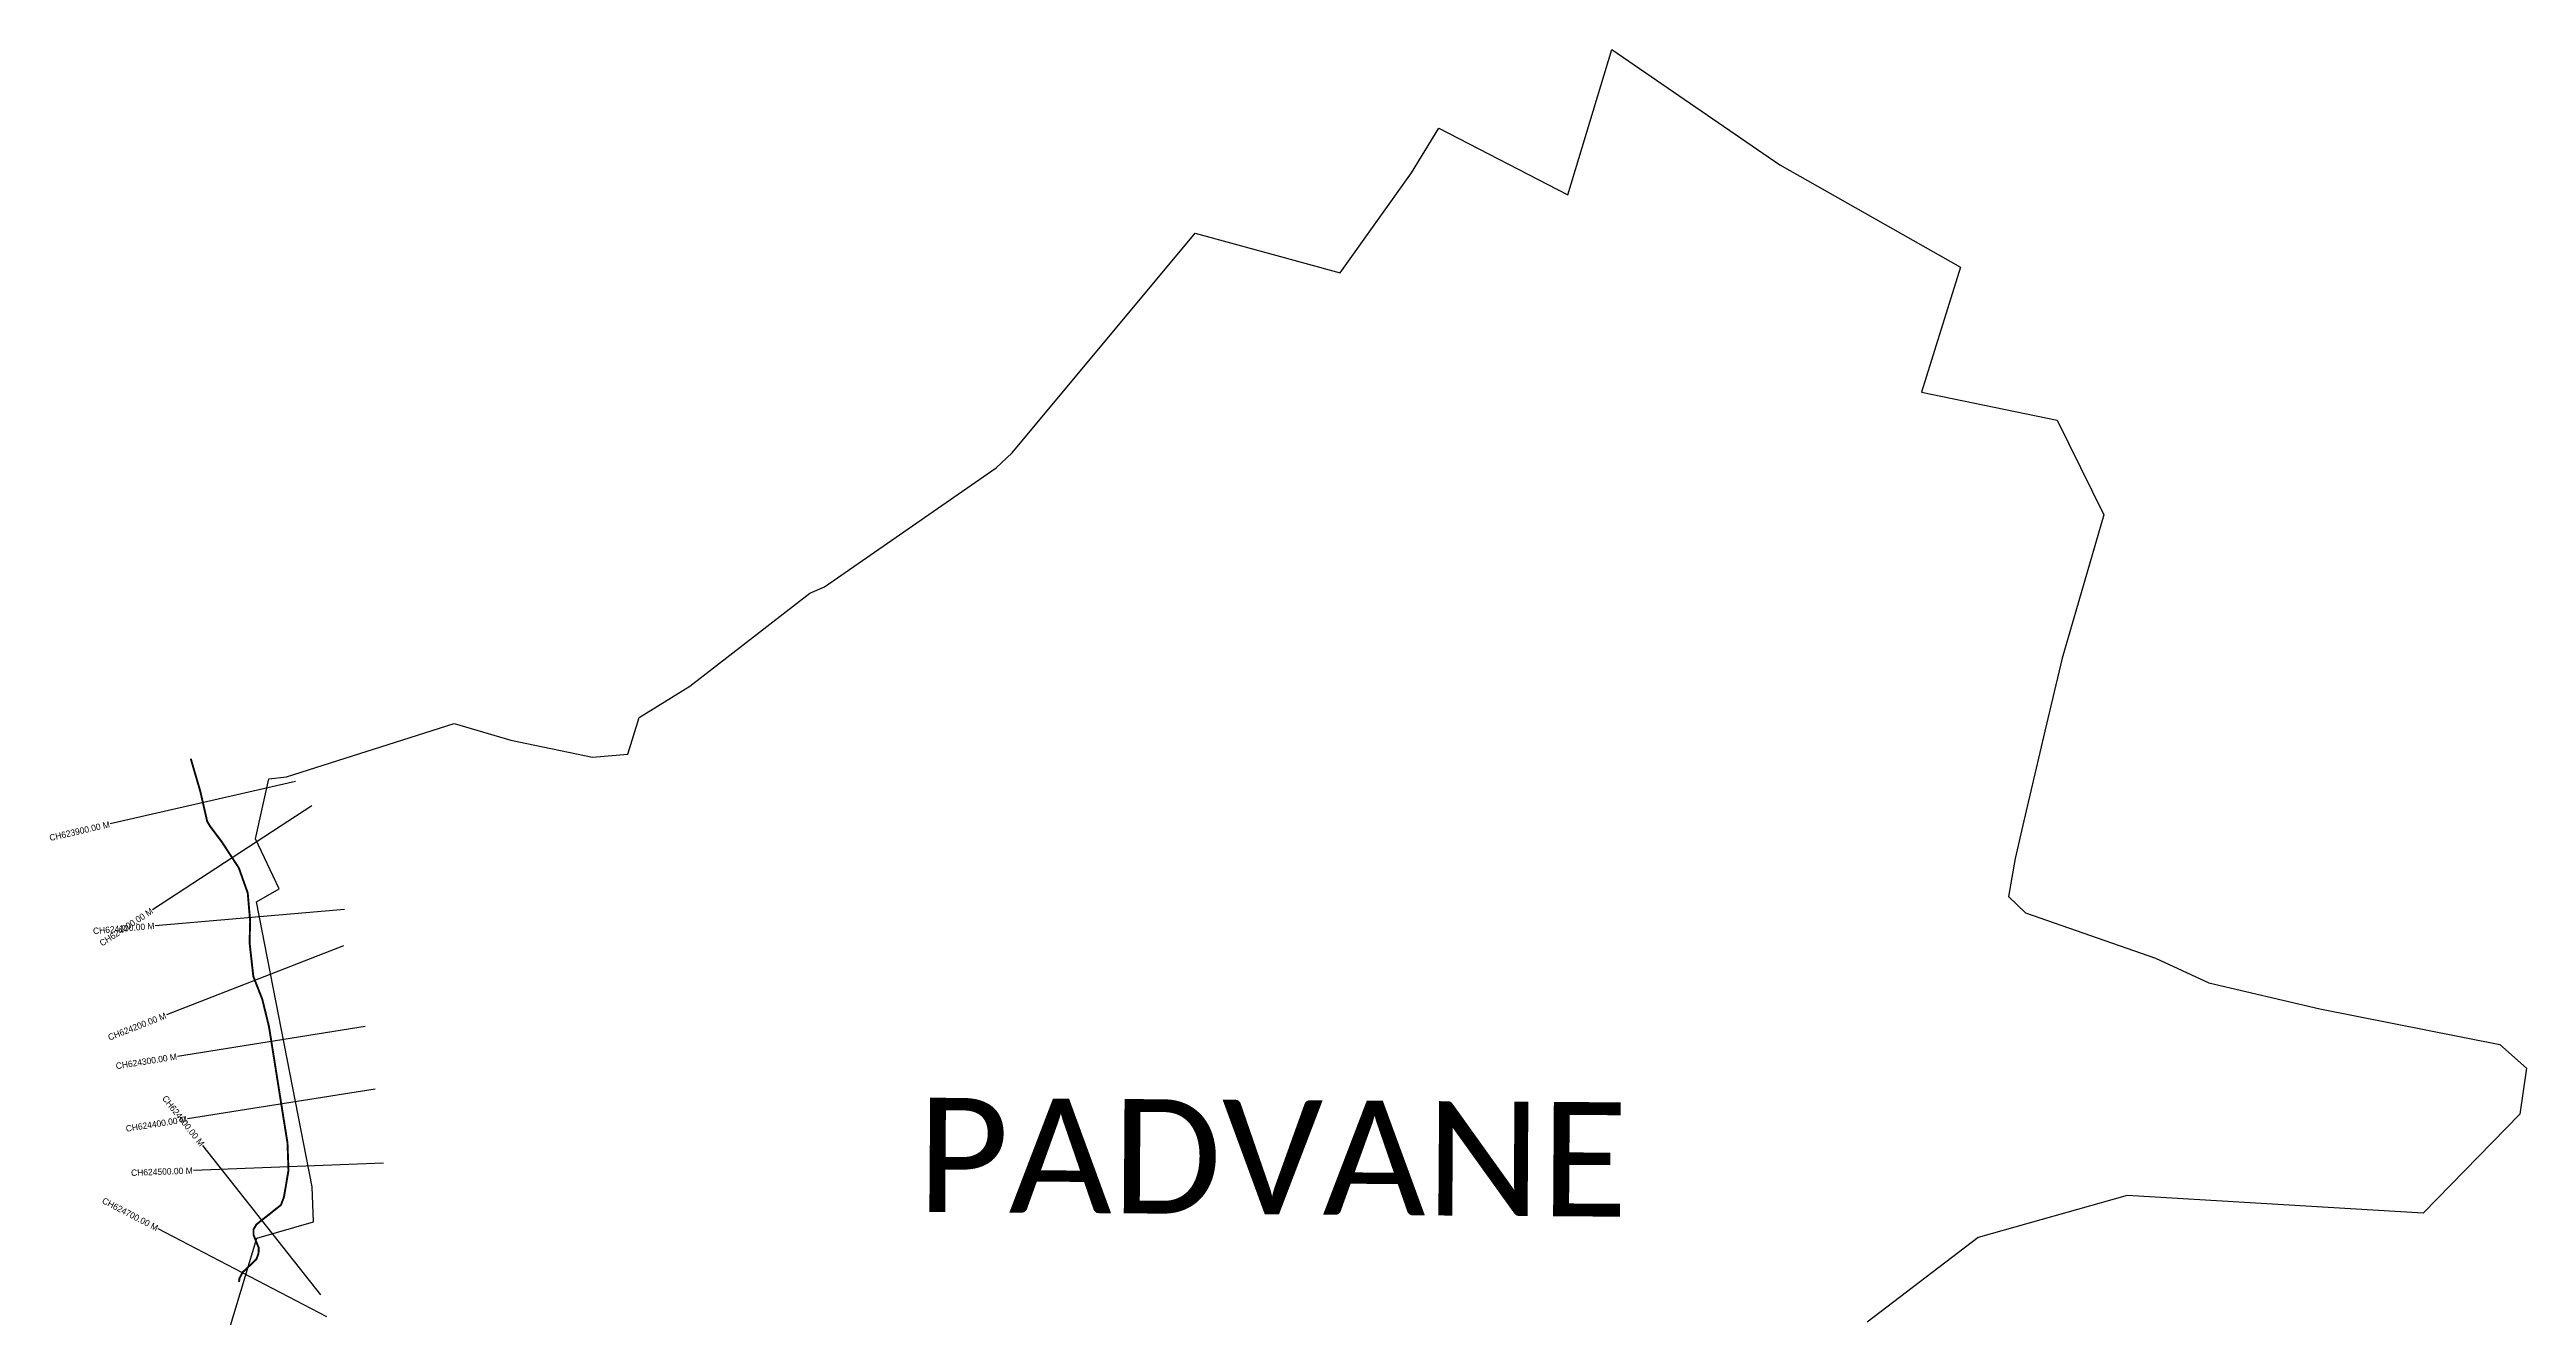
# Model space of a CAD drawing. Header units: metres. Extents: x 325186 to 329094, y 1812718 to 1816644.
# Drawn here: x 325186 to 329094, y 1814643 to 1816644 of the extents above; entities that cross this region are included whole.
import ezdxf
from ezdxf.enums import TextEntityAlignment as Align

# ---------------------------------------------------------------- set-up
doc = ezdxf.new("R2010")
doc.units = ezdxf.units.M
for name, color, linetype in [('CS', 134, 'Continuous'), ('CSMark', 6, 'Continuous'), ('NATURALLY PROTECTED', 3, 'Continuous'), ('VILLAGE NAME', 250, 'Continuous')]:
    doc.layers.add(name, color=color, linetype=linetype)

msp = doc.modelspace()

# ---------------------------------------------------------------- linework, layer by layer
at = {"color": 3}
for points in [[(325532.2, 1815493.4), (325560, 1815496.1), (325824.7, 1815580.4), (325914.1, 1815554.2), (326042.9, 1815527.5), (326098.5, 1815532.3), (326116.3, 1815590.2), (326196.6, 1815639.2), (326385.9, 1815786.2), (326408.7, 1815796.1), (326679.6, 1815983.8), (326705.2, 1816007.6), (326993.6, 1816354.1), (327222.3, 1816291.6), (327334.8, 1816449.1), (327378.4, 1816520), (327581.6, 1816414.5), (327651.2, 1816643.8), (327916, 1816462.1), (328201.1, 1816300.6), (328139.5, 1816103.4), (328353.5, 1816059.2), (328427.6, 1815909.6), (328361.4, 1815683.7), (328334.4, 1815568.4), (328310.7, 1815467.5), (328301.2, 1815426.9), (328287.3, 1815367.5), (328276.8, 1815307.8), (328303.5, 1815281.7), (328509, 1815210.4), (328593, 1815171.5), (328768.2, 1815130.4), (329052, 1815073.9), (329094.1, 1815036.9), (329083.9, 1814964.1), (328931.1, 1814807.9), (328464, 1814836), (328229, 1814769.4), (328054, 1814635.7)], [(325452.4, 1814566.2), (325513.4, 1814768.5), (325602.4, 1814794.3), (325600.8, 1814849.3), (325512.7, 1815298.9), (325548.7, 1815319.5), (325511, 1815398.3), (325532.2, 1815493.4)]]:
    msp.add_lwpolyline(points, dxfattribs=at)
at = {"layer": 'CS'}
for p, q in [((325574.3, 1815489.1), (325282, 1815422)), ((325600, 1815450.7), (325348.9, 1815286.6)), ((325651.7, 1815287.1), (325352.8, 1815261.5)), ((325650, 1815229.7), (325370.5, 1815120.6)), ((325684.3, 1815102.5), (325388, 1815055.3)), ((325700, 1815003.7), (325403.7, 1814956.6)), ((325614.3, 1814679.3), (325428.1, 1814914.6)), ((325712.9, 1814886.6), (325413.1, 1814875.3)), ((325623.5, 1814644.6), (325357.5, 1814783.3))]:
    msp.add_line(p, q, dxfattribs=at)
at = {"layer": 'NATURALLY PROTECTED', "color": 2, "const_width": 3, "flags": 128}
msp.add_lwpolyline([(325409, 1815525), (325424.1, 1815473.3), (325434.9, 1815426.1), (325439.3, 1815418.6), (325458.2, 1815393.4), (325484.8, 1815352.7), (325498.9, 1815313.1), (325502.7, 1815268.6), (325501.8, 1815234.6), (325507.7, 1815181.6), (325521.8, 1815145.6), (325532.4, 1815102.4), (325541.5, 1815045.2), (325555.8, 1814954.9), (325561.6, 1814919), (325563.2, 1814875.6), (325556.1, 1814833.6), (325551.3, 1814820.8), (325542.5, 1814813.9), (325532.3, 1814805.7), (325522.7, 1814798.2), (325512.6, 1814790.1), (325508, 1814782.1), (325508, 1814773.7), (325512.2, 1814763.2), (325516.2, 1814753.4), (325515.9, 1814744.6), (325512.6, 1814735.2), (325501.4, 1814724.6), (325490.7, 1814714.5), (325485.8, 1814705), (325485.2, 1814699.3)], dxfattribs=at)

# ---------------------------------------------------------------- texts
at = {"layer": 'CSMark'}
for s, rotation, p in [('CH623900.00 M', 12.932, (325281, 1815421.7)), ('CH624000.00 M', 33.168, (325348, 1815286)), ('CH624100.00 M', 4.891, (325351.8, 1815261.4)), ('CH624200.00 M', 21.3298, (325369.6, 1815120.2)), ('CH624300.00 M', 9.0377, (325387, 1815055.2)), ('CH624600.00 M', 308.351, (325427.5, 1814915.4)), ('CH624400.00 M', 9.0377, (325402.7, 1814956.4)), ('CH624500.00 M', 2.1499, (325412.1, 1814875.3)), ('CH624700.00 M', 332.4589, (325356.6, 1814783.8))]:
    msp.add_text(s, height=10, rotation=rotation, dxfattribs=at).set_placement(p, align=Align.MIDDLE_RIGHT)
at = {"layer": 'VILLAGE NAME', "insert": (326555.4, 1814990.2), "char_height": 180.345, "attachment_point": 1, "rotation": 359.6139}
msp.add_mtext_dynamic_manual_height_columns('{\\fCalibri|b0|i0|c0|p34;PADVANE}', width=1779.605, gutter_width=901.7, heights=[0], dxfattribs=at)

doc.saveas('drawing.dxf')
